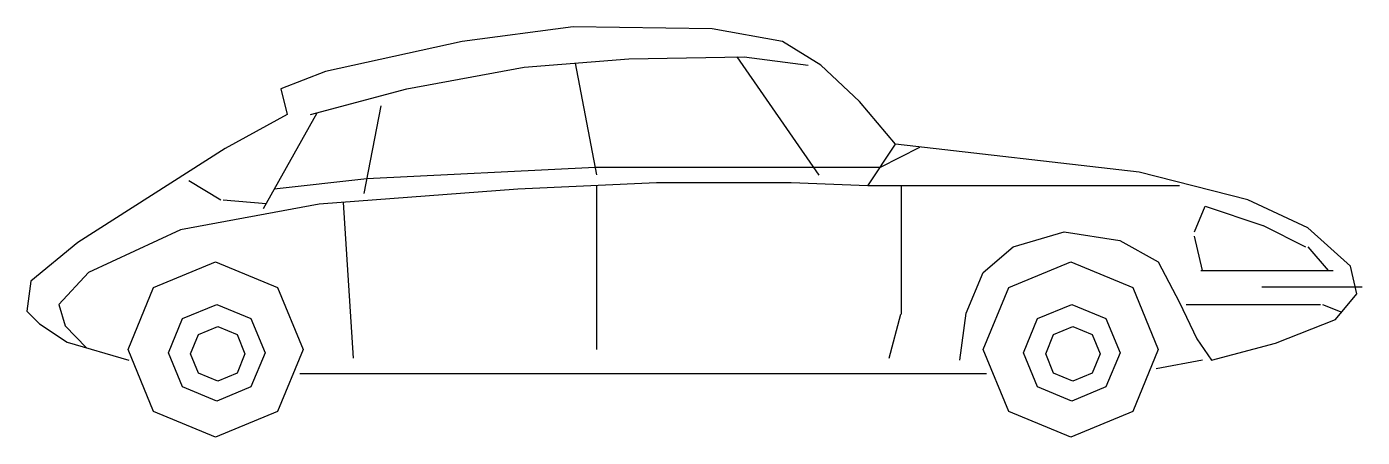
# Model space of a CAD drawing. Extents: x -24 to 214, y 627 to 700.
import ezdxf

# ---------------------------------------------------------------- set-up
doc = ezdxf.new("R2010")
doc.units = 0
doc.layers.get('0').update_dxf_attribs({"linetype": 'CONTINUOUS'})

msp = doc.modelspace()

# ---------------------------------------------------------------- linework, layer by layer
at = {"color": 0}
for p, q in [((73.19, 699.7), (53.43, 697.05)), ((97.88, 699.32), (73.19, 699.7)), ((110.41, 697.05), (97.88, 699.32)), ((53.43, 697.05), (29.11, 691.73)), ((117.25, 692.86), (110.41, 697.05)), ((64.45, 692.49), (83.06, 694)), ((83.06, 694), (103.57, 694.38)), ((116.92, 673.3), (102.36, 694.36)), ((103.57, 694.38), (114.97, 692.86)), ((29.11, 691.73), (21.14, 688.68)), ((43.55, 688.68), (64.45, 692.49)), ((77.35, 673.41), (73.58, 693.23)), ((124.09, 686.41), (117.25, 692.86)), ((21.14, 688.68), (22.28, 684.13)), ((26.45, 684.13), (43.55, 688.68)), ((35.95, 670.07), (38.99, 685.65)), ((130.55, 678.81), (124.09, 686.41)), ((22.28, 684.13), (11.26, 678.05)), ((18.04, 667.42), (27.59, 684.43)), ((11.26, 678.05), (-14.96, 661.33)), ((125.61, 671.4), (130.55, 678.81)), ((127.84, 674.74), (134.88, 678.31)), ((173.86, 673.87), (130.55, 678.81)), ((19.98, 670.88), (36.47, 672.75)), ((36.47, 672.75), (77.1, 674.72)), ((77.1, 674.72), (127.84, 674.74)), ((193.24, 668.93), (173.86, 673.87)), ((4.8, 672.35), (10.5, 668.93)), ((63.31, 670.83), (27.97, 668.17)), ((88, 671.97), (63.31, 670.83)), ((77.36, 642.34), (77.35, 671.48)), ((111.93, 671.97), (88, 671.97)), ((125.61, 671.4), (111.93, 671.97)), ((181.08, 671.4), (125.61, 671.4)), ((131.57, 648.61), (131.57, 671.4)), ((27.97, 668.17), (3.28, 663.61)), ((10.88, 668.93), (18.54, 668.31)), ((34.05, 640.82), (32.28, 668.49)), ((203.87, 663.99), (193.24, 668.93)), ((183.74, 663.23), (185.64, 667.79)), ((185.64, 667.79), (195.9, 664.37)), ((3.28, 663.61), (-13.06, 656.01)), ((151.44, 660.57), (160.56, 663.23)), ((160.56, 663.23), (170.44, 661.71)), ((195.96, 664.35), (203.49, 660.57)), ((211.47, 657.15), (203.87, 663.99)), ((-14.96, 661.33), (-23.31, 654.49)), ((170.44, 661.71), (177.29, 657.93)), ((185.15, 656.39), (183.74, 662.47)), ((146.11, 656.01), (151.44, 660.57)), ((203.87, 660.57), (207.53, 656.39)), ((-13.06, 656.01), (-18.38, 650.31)), ((-1.48, 653.36), (9.55, 657.93)), ((9.55, 657.93), (20.57, 653.36)), ((143.09, 648.8), (146.11, 656.01)), ((150.68, 653.36), (161.7, 657.93)), ((161.7, 657.93), (172.73, 653.36)), ((177.29, 657.93), (181.08, 650.69)), ((184.88, 656.39), (208.43, 656.39)), ((212.61, 652.21), (211.47, 657.15)), ((-23.31, 654.49), (-24.07, 649.18)), ((-6.04, 642.34), (-1.48, 653.36)), ((20.57, 653.36), (25.14, 642.34)), ((146.11, 642.34), (150.68, 653.36)), ((172.73, 653.36), (177.29, 642.34)), ((213.58, 653.39), (195.7, 653.39)), ((208.81, 647.66), (212.61, 652.21)), ((-24.07, 649.18), (-21.79, 646.9)), ((-18.38, 650.31), (-17.24, 646.52)), ((3.66, 647.84), (9.74, 650.36)), ((9.74, 650.36), (15.82, 647.84)), ((155.81, 647.84), (161.89, 650.36)), ((161.89, 650.36), (167.97, 647.84)), ((181.08, 650.69), (184.12, 644.24)), ((182.22, 650.31), (206.15, 650.31)), ((206.53, 650.31), (209.93, 649)), ((-21.79, 646.9), (-16.86, 643.66)), ((-17.24, 646.52), (-13.43, 642.65)), ((1.14, 641.77), (3.66, 647.84)), ((15.82, 647.84), (18.34, 641.77)), ((129.41, 640.82), (131.5, 648.61)), ((141.95, 640.43), (143.09, 648.8)), ((153.29, 641.77), (155.81, 647.84)), ((167.97, 647.84), (170.49, 641.77)), ((198.17, 643.48), (208.81, 647.66)), ((5.09, 641.58), (6.51, 645)), ((6.51, 645), (9.93, 646.41)), ((9.93, 646.41), (13.35, 645)), ((13.35, 645), (14.76, 641.58)), ((157.25, 641.58), (158.66, 645)), ((158.66, 645), (162.08, 646.41)), ((162.08, 646.41), (165.5, 645)), ((165.5, 645), (166.92, 641.58)), ((184.12, 644.24), (186.78, 640.44)), ((-16.86, 643.66), (-5.92, 640.43)), ((-1.48, 631.31), (-6.04, 642.34)), ((3.66, 635.68), (1.14, 641.77)), ((18.34, 641.77), (15.82, 635.68)), ((25.14, 642.34), (20.57, 631.31)), ((150.68, 631.31), (146.11, 642.34)), ((155.81, 635.68), (153.29, 641.77)), ((170.49, 641.77), (167.97, 635.68)), ((177.29, 642.34), (172.73, 631.31)), ((186.78, 640.44), (198.17, 643.48)), ((6.51, 638.16), (5.09, 641.58)), ((14.76, 641.58), (13.35, 638.16)), ((158.66, 638.16), (157.25, 641.58)), ((166.92, 641.58), (165.5, 638.16)), ((185.15, 640.43), (176.91, 638.9)), ((9.93, 636.74), (6.51, 638.16)), ((13.35, 638.16), (9.93, 636.74)), ((24.54, 638.06), (146.71, 638.06)), ((162.08, 636.74), (158.66, 638.16)), ((165.5, 638.16), (162.08, 636.74)), ((9.74, 633.16), (3.66, 635.68)), ((15.82, 635.68), (9.74, 633.16)), ((161.89, 633.16), (155.81, 635.68)), ((167.97, 635.68), (161.89, 633.16)), ((9.55, 626.75), (-1.48, 631.31)), ((20.57, 631.31), (9.55, 626.75)), ((161.7, 626.75), (150.68, 631.31)), ((172.73, 631.31), (161.7, 626.75))]:
    msp.add_line(p, q, dxfattribs=at)

doc.saveas('drawing.dxf')
